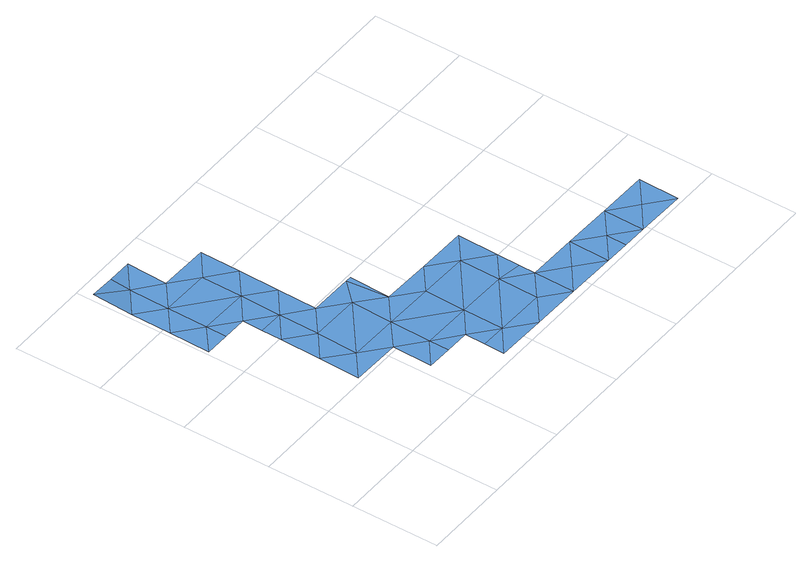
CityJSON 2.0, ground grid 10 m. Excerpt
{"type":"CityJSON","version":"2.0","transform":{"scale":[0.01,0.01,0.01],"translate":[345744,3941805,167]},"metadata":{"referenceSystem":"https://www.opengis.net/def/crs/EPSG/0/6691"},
"CityObjects":{
"waterbody1":{"type":"WaterBody","attributes":{"name":"10","class":"1140","function":"1","WaterBodyRiverFloodingRiskAttribute.description":"5","WaterBodyRiverFloodingRiskAttribute.rankOrg":"1","WaterBodyRiverFloodingRiskAttribute.adminType":"2","WaterBodyRiverFloodingRiskAttribute.scale":"L2"},"geometry":[{"type":"MultiSurface","lod":"1","boundaries":[[[0,1,2]],[[3,4,5]],[[6,5,4]],[[7,8,9]],[[8,7,10]],[[11,12,13]],[[11,13,14]],[[10,7,15]],[[9,16,7]],[[16,9,17]],[[18,16,17]],[[18,17,19]],[[19,20,18]],[[19,21,20]],[[19,22,21]],[[6,23,24]],[[24,23,25]],[[23,26,25]],[[27,25,26]],[[27,28,25]],[[28,29,21]],[[30,31,32]],[[31,33,32]],[[33,20,34]],[[18,33,31]],[[35,36,37]],[[36,35,38]],[[35,39,38]],[[40,37,36]],[[34,20,29]],[[28,21,25]],[[41,17,42]],[[41,19,17]],[[24,25,22]],[[41,22,19]],[[22,25,21]],[[29,20,21]],[[33,18,20]],[[36,38,15]],[[43,44,12]],[[44,43,45]],[[39,46,38]],[[45,43,47]],[[45,48,44]],[[44,48,49]],[[12,44,49]],[[23,50,26]],[[6,4,23]],[[12,49,13]],[[14,13,49]],[[51,0,2]],[[47,39,45]],[[47,46,39]],[[43,46,47]],[[38,46,15]],[[46,52,15]],[[10,15,52]],[[3,53,2]],[[2,54,3]],[[1,54,2]],[[55,54,1]],[[56,57,50]],[[56,50,55]],[[55,50,54]],[[54,50,23]],[[4,54,23]],[[54,4,3]],[[7,58,15]],[[58,7,16]],[[31,58,18]],[[31,59,58]],[[59,36,58]],[[40,36,59]],[[30,59,31]],[[53,51,2]],[[57,26,50]],[[58,16,18]],[[58,36,15]]]}]}
},
"vertices":[
[54,3833,128],[46,3378,111],[331,3600,111],[608,3368,111],[889,3130,111],[1178,3358,111],[1170,2892,111],[2555,1248,96],[2840,1477,96],[2278,1486,97],[2832,1011,96],[4527,526,96],[3956,536,96],[4238,298,96],[4519,61,96],[2547,788,96],[1989,1258,98],[1708,1496,102],[1423,1268,98],[1431,1734,111],[857,1278,98],[865,1744,111],[1154,1972,111],[881,2664,111],[1162,2427,111],[873,2204,111],[591,2436,111],[587,2209,111],[584,1982,111],[575,1516,107],[1411,580,98],[1415,808,98],[1130,585,98],[1138,1040,98],[567,1050,98],[2254,100,97],[1973,338,98],[1684,110,98],[2539,328,96],[2816,90,96],[1688,343,98],[1656,1963,111],[1716,1962,111],[3395,546,96],[3672,308,96],[3387,80,96],[2824,556,96],[3105,318,96],[3670,75,96],[3948,70,96],[315,2674,111],[335,3828,123],[2827,743,96],[615,3823,124],[323,3140,111],[38,2912,111],[30,2446,111],[311,2441,111],[1981,798,98],[1692,575,98]
]}
